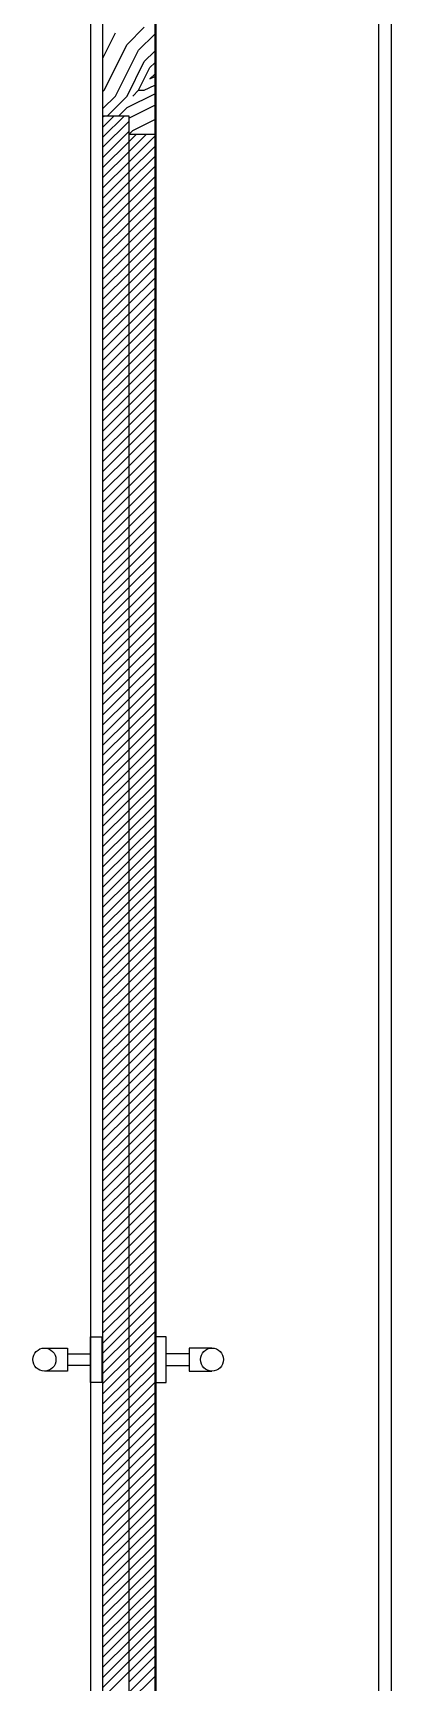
# Model space of a CAD drawing. Header units: inches. Extents: x -12530 to 36157, y 78659 to 110077.
# Drawn here: x 8589 to 8909, y 93265 to 94740 of the extents above; entities that cross this region are included whole.
import ezdxf

# ---------------------------------------------------------------- set-up
doc = ezdxf.new("R2010")
doc.units = ezdxf.units.IN
doc.header["$MEASUREMENT"] = 0
doc.layers.add('freecads.com', color=7, linetype='Continuous')

msp = doc.modelspace()

# ---------------------------------------------------------------- linework, layer by layer
at = {"layer": 'freecads.com', "ltscale": 0.5}
for p, q in [((8640.3, 94799.1), (8640.3, 92476)), ((8908.9, 94799.1), (8908.9, 92455.5)), ((8698.6, 94763.2), (8698.6, 92476)), ((8897.7, 94763.2), (8897.7, 92476)), ((8640.3, 93532.6), (8640.3, 93573.6)), ((8640.3, 93573.6), (8650.5, 93573.6)), ((8650.5, 93573.6), (8650.5, 93532.6)), ((8707.9, 93573.6), (8697.7, 93573.6)), ((8697.7, 93573.6), (8697.7, 93532.6)), ((8707.9, 93532.6), (8707.9, 93573.6)), ((8599.2, 93563.3), (8619.7, 93563.3)), ((8619.7, 93563.3), (8619.7, 93542.8)), ((8748.9, 93563.3), (8728.4, 93563.3)), ((8728.4, 93563.3), (8728.4, 93542.8)), ((8619.7, 93558.2), (8640.3, 93558.2)), ((8640.3, 93547.9), (8619.7, 93547.9)), ((8728.4, 93558.2), (8707.9, 93558.2)), ((8707.9, 93547.9), (8728.4, 93547.9)), ((8619.7, 93542.8), (8599.2, 93542.8)), ((8650.5, 93532.6), (8640.3, 93532.6)), ((8697.7, 93532.6), (8707.9, 93532.6)), ((8728.4, 93542.8), (8748.9, 93542.8))]:
    msp.add_line(p, q, dxfattribs=at)
at = {"layer": 'freecads.com'}
for p, q in [((8651.5, 92481.1), (8651.5, 94772.6)), ((8697.7, 94772.6), (8697.7, 92481.1)), ((8651.5, 94666), (8674.6, 94666)), ((8674.6, 94666), (8674.6, 92587.8)), ((8674.6, 94649.5), (8697.7, 94649.5))]:
    msp.add_line(p, q, dxfattribs=at)
at = {"layer": 'freecads.com', "ltscale": 0.4}
for p, q in [((8651.5, 94717.6), (8662.7, 94740.1)), ((8673, 94729.8), (8688.4, 94745.2)), ((8683.2, 94724.7), (8697.7, 94739.1)), ((8652.5, 94688.8), (8673, 94729.8)), ((8662.7, 94683.6), (8683.2, 94724.7)), ((8673, 94683.6), (8688.4, 94714.4)), ((8683.2, 94688.8), (8693.5, 94709.3)), ((8688.4, 94714.4), (8697.7, 94723.7)), ((8693.5, 94709.3), (8697.7, 94713.4)), ((8693.5, 94699), (8697.7, 94703.2)), ((8693.5, 94699), (8697.7, 94701.1)), ((8651.5, 94687.8), (8652.5, 94688.8)), ((8651.5, 94672.4), (8662.7, 94683.6)), ((8655.4, 94666), (8673, 94683.6)), ((8673, 94673.4), (8697.7, 94685.7)), ((8678.1, 94683.6), (8683.2, 94688.8)), ((8683.2, 94688.8), (8688.4, 94688.8)), ((8688.4, 94688.8), (8697.7, 94693.4)), ((8651.5, 94665), (8652.5, 94666)), ((8651.5, 94655.9), (8661.6, 94666)), ((8651.5, 94646.8), (8670.7, 94666)), ((8665.6, 94666), (8673, 94673.4)), ((8674.6, 94663.9), (8697.7, 94675.5)), ((8651.5, 94637.8), (8674.6, 94660.9)), ((8651.5, 94628.7), (8674.6, 94651.8)), ((8674.8, 94649.5), (8678.1, 94652.9)), ((8678.1, 94652.9), (8697.7, 94662.6)), ((8651.5, 94619.6), (8674.6, 94642.7)), ((8674.6, 94642.7), (8681.4, 94649.5)), ((8674.6, 94633.7), (8690.4, 94649.5)), ((8674.6, 94624.6), (8697.7, 94647.7)), ((8674.6, 94615.5), (8697.7, 94638.6)), ((8651.5, 94610.6), (8674.6, 94633.7)), ((8651.5, 94601.5), (8674.6, 94624.6)), ((8674.6, 94606.5), (8697.7, 94629.5)), ((8651.5, 94574.3), (8697.7, 94620.5)), ((8651.5, 94592.4), (8674.6, 94615.5)), ((8651.5, 94565.2), (8697.7, 94611.4)), ((8651.5, 94583.4), (8674.6, 94606.5)), ((8651.5, 94556.2), (8697.7, 94602.3)), ((8674.6, 94570.2), (8697.7, 94593.3)), ((8674.6, 94561.1), (8697.7, 94584.2)), ((8651.5, 94529), (8697.7, 94575.1)), ((8651.5, 94547.1), (8674.6, 94570.2)), ((8651.5, 94519.9), (8697.7, 94566.1)), ((8651.5, 94538), (8674.6, 94561.1)), ((8674.6, 94533.9), (8697.7, 94557)), ((8674.6, 94524.9), (8697.7, 94547.9)), ((8651.5, 94492.7), (8697.7, 94538.9)), ((8651.5, 94510.8), (8674.6, 94533.9)), ((8651.5, 94483.6), (8697.7, 94529.8)), ((8651.5, 94501.8), (8674.6, 94524.9)), ((8651.5, 94474.6), (8697.7, 94520.7)), ((8651.5, 94465.5), (8697.7, 94511.7)), ((8651.5, 94456.4), (8697.7, 94502.6)), ((8651.5, 94447.4), (8697.7, 94493.5)), ((8651.5, 94438.3), (8697.7, 94484.5)), ((8674.6, 94452.3), (8697.7, 94475.4)), ((8651.5, 94420.2), (8697.7, 94466.3)), ((8651.5, 94411.1), (8697.7, 94457.3)), ((8651.5, 94429.2), (8674.6, 94452.3)), ((8651.5, 94402), (8697.7, 94448.2)), ((8651.5, 94393), (8697.7, 94439.1)), ((8651.5, 94383.9), (8697.7, 94430.1)), ((8651.5, 94374.8), (8697.7, 94421)), ((8651.5, 94365.8), (8697.7, 94411.9)), ((8651.5, 94356.7), (8697.7, 94402.9)), ((8651.5, 94347.6), (8697.7, 94393.8)), ((8674.6, 94361.7), (8697.7, 94384.7)), ((8674.6, 94352.6), (8697.7, 94375.7)), ((8651.5, 94320.4), (8697.7, 94366.6)), ((8651.5, 94338.6), (8674.6, 94361.7)), ((8651.5, 94311.4), (8697.7, 94357.5)), ((8651.5, 94329.5), (8674.6, 94352.6)), ((8651.5, 94302.3), (8697.7, 94348.5)), ((8651.5, 94293.2), (8697.7, 94339.4)), ((8651.5, 94284.2), (8697.7, 94330.3)), ((8651.5, 94266), (8697.7, 94312.2)), ((8674.6, 94298.2), (8697.7, 94321.3)), ((8651.5, 94275.1), (8674.6, 94298.2)), ((8674.6, 94280.1), (8697.7, 94303.1)), ((8651.5, 94247.9), (8697.7, 94294.1)), ((8651.5, 94238.8), (8697.7, 94285)), ((8651.5, 94257), (8674.6, 94280.1)), ((8651.5, 94229.8), (8697.7, 94275.9)), ((8674.6, 94243.8), (8697.7, 94266.9)), ((8651.5, 94211.6), (8697.7, 94257.8)), ((8651.5, 94202.6), (8697.7, 94248.7)), ((8651.5, 94220.7), (8674.6, 94243.8)), ((8674.6, 94216.6), (8697.7, 94239.7)), ((8674.6, 94207.5), (8697.7, 94230.6)), ((8651.5, 94193.5), (8674.6, 94216.6)), ((8674.6, 94198.5), (8697.7, 94221.5)), ((8674.6, 94189.4), (8697.7, 94212.5)), ((8651.5, 94184.4), (8674.6, 94207.5)), ((8651.5, 94175.4), (8674.6, 94198.5)), ((8674.6, 94180.3), (8697.7, 94203.4)), ((8674.6, 94171.3), (8697.7, 94194.3)), ((8651.5, 94166.3), (8674.6, 94189.4)), ((8651.5, 94157.2), (8674.6, 94180.3)), ((8674.6, 94162.2), (8697.7, 94185.3)), ((8651.5, 94148.2), (8674.6, 94171.3)), ((8674.6, 94153.1), (8697.7, 94176.2)), ((8674.6, 94144.1), (8697.7, 94167.1)), ((8651.5, 94139.1), (8674.6, 94162.2)), ((8651.5, 94111.9), (8697.7, 94158.1)), ((8651.5, 94130), (8674.6, 94153.1)), ((8674.6, 94125.9), (8697.7, 94149)), ((8651.5, 94121), (8674.6, 94144.1)), ((8651.5, 94093.8), (8697.7, 94139.9)), ((8651.5, 94084.7), (8697.7, 94130.9)), ((8651.5, 94102.9), (8674.6, 94125.9)), ((8674.6, 94098.7), (8697.7, 94121.8)), ((8651.5, 94066.6), (8697.7, 94112.7)), ((8651.5, 94075.7), (8674.6, 94098.7)), ((8651.5, 94048.5), (8697.7, 94094.6)), ((8674.6, 94080.6), (8697.7, 94103.7)), ((8651.5, 94039.4), (8697.7, 94085.5)), ((8651.5, 94057.5), (8674.6, 94080.6)), ((8651.5, 94030.3), (8697.7, 94076.5)), ((8651.5, 94021.3), (8697.7, 94067.4)), ((8651.5, 94012.2), (8697.7, 94058.3)), ((8651.5, 94003.1), (8697.7, 94049.3)), ((8674.6, 94017.1), (8697.7, 94040.2)), ((8674.6, 94008.1), (8697.7, 94031.1)), ((8651.5, 93994.1), (8674.6, 94017.1)), ((8674.6, 93999), (8697.7, 94022.1)), ((8651.5, 93966.9), (8697.7, 94013)), ((8651.5, 93985), (8674.6, 94008.1)), ((8651.5, 93957.8), (8697.7, 94003.9)), ((8651.5, 93975.9), (8674.6, 93999)), ((8651.5, 93948.7), (8697.7, 93994.9)), ((8674.6, 93962.7), (8697.7, 93985.8)), ((8674.6, 93953.7), (8697.7, 93976.7)), ((8651.5, 93939.7), (8674.6, 93962.7)), ((8674.6, 93944.6), (8697.7, 93967.7)), ((8674.6, 93935.5), (8697.7, 93958.6)), ((8651.5, 93930.6), (8674.6, 93953.7)), ((8651.5, 93921.5), (8674.6, 93944.6)), ((8674.6, 93926.5), (8697.7, 93949.5)), ((8651.5, 93894.3), (8697.7, 93940.5)), ((8651.5, 93912.5), (8674.6, 93935.5)), ((8651.5, 93885.3), (8697.7, 93931.4)), ((8651.5, 93903.4), (8674.6, 93926.5)), ((8651.5, 93876.2), (8697.7, 93922.3)), ((8651.5, 93867.1), (8697.7, 93913.3)), ((8651.5, 93858.1), (8697.7, 93904.2)), ((8651.5, 93839.9), (8697.7, 93886.1)), ((8674.6, 93872.1), (8697.7, 93895.1)), ((8651.5, 93830.9), (8697.7, 93877)), ((8651.5, 93849), (8674.6, 93872.1)), ((8651.5, 93821.8), (8697.7, 93867.9)), ((8674.6, 93835.8), (8697.7, 93858.9)), ((8651.5, 93803.7), (8697.7, 93849.8)), ((8651.5, 93794.6), (8697.7, 93840.7)), ((8651.5, 93812.7), (8674.6, 93835.8)), ((8674.6, 93808.6), (8697.7, 93831.7)), ((8651.5, 93776.5), (8697.7, 93822.6)), ((8674.6, 93790.5), (8697.7, 93813.5)), ((8651.5, 93785.5), (8674.6, 93808.6)), ((8651.5, 93758.3), (8697.7, 93804.5)), ((8651.5, 93749.3), (8697.7, 93795.4)), ((8651.5, 93767.4), (8674.6, 93790.5)), ((8651.5, 93740.2), (8697.7, 93786.3)), ((8651.5, 93731.1), (8697.7, 93777.3)), ((8651.5, 93722.1), (8697.7, 93768.2)), ((8651.5, 93713), (8697.7, 93759.1)), ((8651.5, 93703.9), (8697.7, 93750.1)), ((8674.6, 93717.9), (8697.7, 93741)), ((8674.6, 93708.9), (8697.7, 93731.9)), ((8674.6, 93699.8), (8697.7, 93722.9)), ((8651.5, 93694.9), (8674.6, 93717.9)), ((8651.5, 93685.8), (8674.6, 93708.9)), ((8674.6, 93690.7), (8697.7, 93713.8)), ((8651.5, 93676.7), (8674.6, 93699.8)), ((8674.6, 93681.7), (8697.7, 93704.7)), ((8674.6, 93672.6), (8697.7, 93695.7)), ((8651.5, 93667.7), (8674.6, 93690.7)), ((8651.5, 93658.6), (8674.6, 93681.7)), ((8651.5, 93631.4), (8697.7, 93677.5)), ((8674.6, 93663.5), (8697.7, 93686.6)), ((8651.5, 93649.5), (8674.6, 93672.6)), ((8651.5, 93640.5), (8674.6, 93663.5)), ((8674.6, 93645.4), (8697.7, 93668.5)), ((8651.5, 93604.2), (8697.7, 93650.3)), ((8674.6, 93636.3), (8697.7, 93659.4)), ((8651.5, 93622.3), (8674.6, 93645.4)), ((8651.5, 93613.3), (8674.6, 93636.3)), ((8651.5, 93586.1), (8697.7, 93632.2)), ((8674.6, 93618.2), (8697.7, 93641.3)), ((8651.5, 93577), (8697.7, 93623.1)), ((8651.5, 93595.1), (8674.6, 93618.2)), ((8651.5, 93558.9), (8697.7, 93605)), ((8674.6, 93591), (8697.7, 93614.1)), ((8651.5, 93567.9), (8674.6, 93591)), ((8674.6, 93572.9), (8697.7, 93595.9)), ((8651.5, 93540.7), (8697.7, 93586.9)), ((8674.6, 93554.7), (8697.7, 93577.8)), ((8651.5, 93549.8), (8674.6, 93572.9)), ((8674.6, 93545.7), (8697.7, 93568.7)), ((8674.6, 93536.6), (8697.7, 93559.7)), ((8651.5, 93531.7), (8674.6, 93554.7)), ((8651.5, 93522.6), (8674.6, 93545.7)), ((8674.6, 93527.5), (8697.7, 93550.6)), ((8651.5, 93513.5), (8674.6, 93536.6)), ((8674.6, 93518.5), (8697.7, 93541.5)), ((8674.6, 93509.4), (8697.7, 93532.5)), ((8651.5, 93504.5), (8674.6, 93527.5)), ((8651.5, 93495.4), (8674.6, 93518.5)), ((8674.6, 93500.3), (8697.7, 93523.4)), ((8674.6, 93491.3), (8697.7, 93514.3)), ((8651.5, 93486.3), (8674.6, 93509.4)), ((8651.5, 93459.1), (8697.7, 93505.3)), ((8651.5, 93477.3), (8674.6, 93500.3)), ((8651.5, 93450.1), (8697.7, 93496.2)), ((8651.5, 93468.2), (8674.6, 93491.3)), ((8651.5, 93441), (8697.7, 93487.1)), ((8674.6, 93455), (8697.7, 93478.1)), ((8651.5, 93422.9), (8697.7, 93469)), ((8651.5, 93413.8), (8697.7, 93459.9)), ((8651.5, 93431.9), (8674.6, 93455)), ((8651.5, 93404.7), (8697.7, 93450.9)), ((8651.5, 93395.7), (8697.7, 93441.8)), ((8651.5, 93386.6), (8697.7, 93432.7)), ((8651.5, 93368.5), (8697.7, 93414.6)), ((8674.6, 93400.6), (8697.7, 93423.7)), ((8651.5, 93377.5), (8674.6, 93400.6)), ((8651.5, 93350.3), (8697.7, 93396.5)), ((8674.6, 93382.5), (8697.7, 93405.5)), ((8651.5, 93341.3), (8697.7, 93387.4)), ((8651.5, 93359.4), (8674.6, 93382.5)), ((8651.5, 93332.2), (8697.7, 93378.3)), ((8651.5, 93323.1), (8697.7, 93369.3)), ((8674.6, 93337.1), (8697.7, 93360.2)), ((8651.5, 93305), (8697.7, 93351.1)), ((8651.5, 93314.1), (8674.6, 93337.1)), ((8674.6, 93319), (8697.7, 93342.1)), ((8651.5, 93286.9), (8697.7, 93333)), ((8674.6, 93300.9), (8697.7, 93323.9)), ((8651.5, 93295.9), (8674.6, 93319)), ((8651.5, 93268.7), (8697.7, 93314.9)), ((8651.5, 93259.7), (8697.7, 93305.8)), ((8651.5, 93277.8), (8674.6, 93300.9)), ((8651.5, 93250.6), (8697.7, 93296.7)), ((8651.5, 93232.5), (8697.7, 93278.6)), ((8674.6, 93264.6), (8697.7, 93287.7)), ((8674.6, 93246.5), (8697.7, 93269.5))]:
    msp.add_line(p, q, dxfattribs=at)
at = {"layer": 'freecads.com', "ltscale": 0.5}
for centre in [(8599.2, 93553.1), (8748.9, 93553.1)]:
    msp.add_circle(centre, 10.3, dxfattribs=at)

doc.saveas('drawing.dxf')
